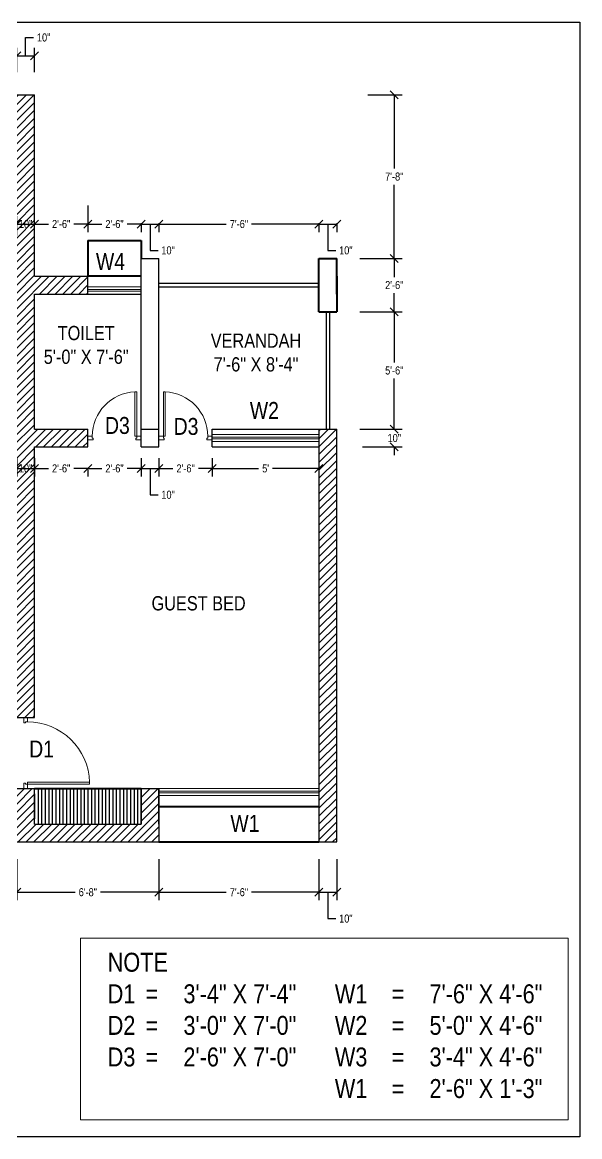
# Model space of a CAD drawing. Header units: inches. Extents: x 143414 to 144138, y 123102 to 123728.
# Drawn here: x 143825 to 144138, y 123102 to 123728 of the extents above; entities that cross this region are included whole.
import ezdxf

# ---------------------------------------------------------------- set-up
doc = ezdxf.new("R2010")
doc.units = ezdxf.units.IN
doc.header["$MEASUREMENT"] = 0
for name, color, linetype, lineweight in [('Dimention', 2, 'Continuous', 13), ('Door', 3, 'Continuous', 13), ('Drop wall', 4, 'Continuous', 30), ('Hatch', 9, 'Continuous', 13), ('Lift', 1, 'Continuous', 40), ('Text', 6, 'Continuous', 13), ('Wall', 7, 'Continuous', 30), ('Window', 5, 'Continuous', 13)]:
    doc.layers.add(name, color=color, linetype=linetype, lineweight=lineweight)
doc.styles.add('AR_Arial Narrow', font='ARIALN.TTF')
doc.dimstyles.new('AR_1.0_20', dxfattribs={"dimscale": 25, "dimtxt": 0.18, "dimasz": 0.18, "dimexe": 0.18, "dimexo": 0.0625, "dimgap": 0.09, "dimtad": 0, "dimtih": 1, "dimtoh": 1, "dimdec": 3, "dimzin": 0, "dimdsep": 46, "dimlunit": 4, "dimtxsty": 'AR_Arial Narrow', "dimblk": 'OBLIQUE', "dimcen": 0.09, "dimadec": 0, "dimazin": 0, "dimtfac": 1, "dimtdec": 3, "dimtofl": 0, "dimtmove": 0, "dimatfit": 3, "dimfxl": 1, "dimtolj": 1, "dimtzin": 0, "dimarcsym": 0})

# ---------------------------------------------------------------- blocks, each defined once
blk = doc.blocks.new('_Oblique')
at = {"color": 0, "linetype": 'ByBlock', "lineweight": -2}
blk.add_line((-0.5, -0.5), (0.5, 0.5), dxfattribs=at)
blk = doc.blocks.new('*D29')
at = {"layer": 'Defpoints', "color": 0, "transparency": 16777216}
for p in [(143821.44, 123259.44), (143901.44, 123259.44), (143901.44, 123239.29)]:
    blk.add_point(p, dxfattribs=at)
at = {"layer": 'Dimention', "color": 0, "lineweight": -2, "transparency": 16777216}
for p, q in [((143821.44, 123257.88), (143821.44, 123234.79)), ((143901.44, 123257.88), (143901.44, 123234.79)), ((143821.44, 123239.29), (143854.27, 123239.29)), ((143901.44, 123239.29), (143868.61, 123239.29))]:
    blk.add_line(p, q, dxfattribs=at)
at = {"layer": 'Dimention', "color": 0, "lineweight": -2, "transparency": 16777216, "xscale": 4.5, "yscale": 4.5, "zscale": 4.5, "rotation": 180}
blk.add_blockref('_Oblique', (143821.44, 123239.29), dxfattribs=at)
at = {"layer": 'Dimention', "color": 0, "lineweight": -2, "transparency": 16777216, "xscale": 4.5, "yscale": 4.5, "zscale": 4.5}
blk.add_blockref('_Oblique', (143901.44, 123239.29), dxfattribs=at)
at = {"layer": 'Dimention', "color": 0, "transparency": 16777216, "insert": (143861.44, 123239.29), "char_height": 4.5, "attachment_point": 5, "style": 'AR_Arial Narrow'}
blk.add_mtext('\\A1;6\'-8"', dxfattribs=at)
blk = doc.blocks.new('*D30')
at = {"layer": 'Defpoints', "color": 0, "transparency": 16777216}
for p in [(143901.44, 123259.44), (143991.44, 123259.44), (143991.44, 123239.29)]:
    blk.add_point(p, dxfattribs=at)
at = {"layer": 'Dimention', "color": 0, "lineweight": -2, "transparency": 16777216}
for p, q in [((143901.44, 123257.88), (143901.44, 123234.79)), ((143991.44, 123257.88), (143991.44, 123234.79)), ((143901.44, 123239.29), (143939.3, 123239.29)), ((143991.44, 123239.29), (143953.59, 123239.29))]:
    blk.add_line(p, q, dxfattribs=at)
at = {"layer": 'Dimention', "color": 0, "lineweight": -2, "transparency": 16777216, "xscale": 4.5, "yscale": 4.5, "zscale": 4.5, "rotation": 180}
blk.add_blockref('_Oblique', (143901.44, 123239.29), dxfattribs=at)
at = {"layer": 'Dimention', "color": 0, "lineweight": -2, "transparency": 16777216, "xscale": 4.5, "yscale": 4.5, "zscale": 4.5}
blk.add_blockref('_Oblique', (143991.44, 123239.29), dxfattribs=at)
at = {"layer": 'Dimention', "color": 0, "transparency": 16777216, "insert": (143946.44, 123239.29), "char_height": 4.5, "attachment_point": 5, "style": 'AR_Arial Narrow'}
blk.add_mtext('\\A1;7\'-6"', dxfattribs=at)
blk = doc.blocks.new('*D31')
at = {"layer": 'Defpoints', "color": 0, "transparency": 16777216}
for p in [(143991.44, 123259.44), (144001.44, 123259.44), (144001.44, 123239.29)]:
    blk.add_point(p, dxfattribs=at)
at = {"layer": 'Dimention', "color": 0, "lineweight": -2, "transparency": 16777216}
for p, q in [((143991.44, 123257.88), (143991.44, 123234.79)), ((144001.44, 123257.88), (144001.44, 123234.79)), ((143991.44, 123239.29), (144001.44, 123239.29)), ((143996.44, 123239.29), (143996.44, 123224.47)), ((143996.44, 123224.47), (144000.94, 123224.47))]:
    blk.add_line(p, q, dxfattribs=at)
at = {"layer": 'Dimention', "color": 0, "lineweight": -2, "transparency": 16777216, "xscale": 4.5, "yscale": 4.5, "zscale": 4.5, "rotation": 180}
blk.add_blockref('_Oblique', (143991.44, 123239.29), dxfattribs=at)
at = {"layer": 'Dimention', "color": 0, "lineweight": -2, "transparency": 16777216, "xscale": 4.5, "yscale": 4.5, "zscale": 4.5}
blk.add_blockref('_Oblique', (144001.44, 123239.29), dxfattribs=at)
at = {"layer": 'Dimention', "color": 0, "transparency": 16777216, "insert": (144006.58, 123224.47), "char_height": 4.5, "attachment_point": 5, "style": 'AR_Arial Narrow'}
blk.add_mtext('\\A1;10"', dxfattribs=at)
blk = doc.blocks.new('*D32')
at = {"layer": 'Defpoints', "color": 0, "transparency": 16777216}
for p in [(143821.44, 123484.75), (143831.44, 123484.91), (143831.44, 123477.53)]:
    blk.add_point(p, dxfattribs=at)
at = {"layer": 'Dimention', "color": 0, "lineweight": -2, "transparency": 16777216}
for p, q in [((143821.44, 123483.19), (143821.44, 123473.03)), ((143831.44, 123483.34), (143831.44, 123473.03)), ((143821.44, 123477.53), (143831.44, 123477.53))]:
    blk.add_line(p, q, dxfattribs=at)
at = {"layer": 'Dimention', "color": 0, "lineweight": -2, "transparency": 16777216, "xscale": 4.5, "yscale": 4.5, "zscale": 4.5, "rotation": 180}
blk.add_blockref('_Oblique', (143821.44, 123477.53), dxfattribs=at)
at = {"layer": 'Dimention', "color": 0, "lineweight": -2, "transparency": 16777216, "xscale": 4.5, "yscale": 4.5, "zscale": 4.5}
blk.add_blockref('_Oblique', (143831.44, 123477.53), dxfattribs=at)
at = {"layer": 'Dimention', "color": 0, "transparency": 16777216, "insert": (143826.44, 123477.53), "char_height": 4.5, "attachment_point": 5, "style": 'AR_Arial Narrow'}
blk.add_mtext('\\A1;10"', dxfattribs=at)
blk = doc.blocks.new('*D33')
at = {"layer": 'Defpoints', "color": 0, "transparency": 16777216}
for p in [(143831.44, 123484.91), (143861.44, 123478.27), (143861.44, 123477.53)]:
    blk.add_point(p, dxfattribs=at)
at = {"layer": 'Dimention', "color": 0, "lineweight": -2, "transparency": 16777216}
for p, q in [((143831.44, 123483.34), (143831.44, 123473.03)), ((143831.44, 123477.53), (143839.25, 123477.53)), ((143861.44, 123477.53), (143853.63, 123477.53)), ((143861.44, 123476.71), (143861.44, 123473.03))]:
    blk.add_line(p, q, dxfattribs=at)
at = {"layer": 'Dimention', "color": 0, "lineweight": -2, "transparency": 16777216, "xscale": 4.5, "yscale": 4.5, "zscale": 4.5, "rotation": 180}
blk.add_blockref('_Oblique', (143831.44, 123477.53), dxfattribs=at)
at = {"layer": 'Dimention', "color": 0, "lineweight": -2, "transparency": 16777216, "xscale": 4.5, "yscale": 4.5, "zscale": 4.5}
blk.add_blockref('_Oblique', (143861.44, 123477.53), dxfattribs=at)
at = {"layer": 'Dimention', "color": 0, "transparency": 16777216, "insert": (143846.44, 123477.53), "char_height": 4.5, "attachment_point": 5, "style": 'AR_Arial Narrow'}
blk.add_mtext('\\A1;2\'-6"', dxfattribs=at)
blk = doc.blocks.new('*D34')
at = {"layer": 'Defpoints', "color": 0, "transparency": 16777216}
for p in [(143891.44, 123484.91), (143861.44, 123478.27), (143891.44, 123477.53)]:
    blk.add_point(p, dxfattribs=at)
at = {"layer": 'Dimention', "color": 0, "lineweight": -2, "transparency": 16777216}
for p, q in [((143891.44, 123483.34), (143891.44, 123473.03)), ((143861.44, 123477.53), (143869.25, 123477.53)), ((143861.44, 123476.71), (143861.44, 123473.03)), ((143891.44, 123477.53), (143883.63, 123477.53))]:
    blk.add_line(p, q, dxfattribs=at)
at = {"layer": 'Dimention', "color": 0, "lineweight": -2, "transparency": 16777216, "xscale": 4.5, "yscale": 4.5, "zscale": 4.5, "rotation": 180}
blk.add_blockref('_Oblique', (143861.44, 123477.53), dxfattribs=at)
at = {"layer": 'Dimention', "color": 0, "lineweight": -2, "transparency": 16777216, "xscale": 4.5, "yscale": 4.5, "zscale": 4.5}
blk.add_blockref('_Oblique', (143891.44, 123477.53), dxfattribs=at)
at = {"layer": 'Dimention', "color": 0, "transparency": 16777216, "insert": (143876.44, 123477.53), "char_height": 4.5, "attachment_point": 5, "style": 'AR_Arial Narrow'}
blk.add_mtext('\\A1;2\'-6"', dxfattribs=at)
blk = doc.blocks.new('*D35')
at = {"layer": 'Defpoints', "color": 0, "transparency": 16777216}
for p in [(143891.44, 123484.91), (143901.44, 123484.91), (143901.44, 123477.53)]:
    blk.add_point(p, dxfattribs=at)
at = {"layer": 'Dimention', "color": 0, "lineweight": -2, "transparency": 16777216}
for p, q in [((143891.44, 123483.34), (143891.44, 123473.03)), ((143901.44, 123483.34), (143901.44, 123473.03)), ((143891.44, 123477.53), (143901.44, 123477.53)), ((143896.44, 123477.53), (143896.44, 123462.72)), ((143896.44, 123462.72), (143900.94, 123462.72))]:
    blk.add_line(p, q, dxfattribs=at)
at = {"layer": 'Dimention', "color": 0, "lineweight": -2, "transparency": 16777216, "xscale": 4.5, "yscale": 4.5, "zscale": 4.5, "rotation": 180}
blk.add_blockref('_Oblique', (143891.44, 123477.53), dxfattribs=at)
at = {"layer": 'Dimention', "color": 0, "lineweight": -2, "transparency": 16777216, "xscale": 4.5, "yscale": 4.5, "zscale": 4.5}
blk.add_blockref('_Oblique', (143901.44, 123477.53), dxfattribs=at)
at = {"layer": 'Dimention', "color": 0, "transparency": 16777216, "insert": (143906.58, 123462.72), "char_height": 4.5, "attachment_point": 5, "style": 'AR_Arial Narrow'}
blk.add_mtext('\\A1;10"', dxfattribs=at)
blk = doc.blocks.new('*D36')
at = {"layer": 'Defpoints', "color": 0, "transparency": 16777216}
for p in [(143901.44, 123484.91), (143931.44, 123484.91), (143931.44, 123477.53)]:
    blk.add_point(p, dxfattribs=at)
at = {"layer": 'Dimention', "color": 0, "lineweight": -2, "transparency": 16777216}
for p, q in [((143901.44, 123483.34), (143901.44, 123473.03)), ((143931.44, 123483.34), (143931.44, 123473.03)), ((143901.44, 123477.53), (143909.25, 123477.53)), ((143931.44, 123477.53), (143923.63, 123477.53))]:
    blk.add_line(p, q, dxfattribs=at)
at = {"layer": 'Dimention', "color": 0, "lineweight": -2, "transparency": 16777216, "xscale": 4.5, "yscale": 4.5, "zscale": 4.5, "rotation": 180}
blk.add_blockref('_Oblique', (143901.44, 123477.53), dxfattribs=at)
at = {"layer": 'Dimention', "color": 0, "lineweight": -2, "transparency": 16777216, "xscale": 4.5, "yscale": 4.5, "zscale": 4.5}
blk.add_blockref('_Oblique', (143931.44, 123477.53), dxfattribs=at)
at = {"layer": 'Dimention', "color": 0, "transparency": 16777216, "insert": (143916.44, 123477.53), "char_height": 4.5, "attachment_point": 5, "style": 'AR_Arial Narrow'}
blk.add_mtext('\\A1;2\'-6"', dxfattribs=at)
blk = doc.blocks.new('*D37')
at = {"layer": 'Defpoints', "color": 0, "transparency": 16777216}
for p in [(143931.44, 123484.91), (143991.44, 123484.91), (143991.44, 123477.53)]:
    blk.add_point(p, dxfattribs=at)
at = {"layer": 'Dimention', "color": 0, "lineweight": -2, "transparency": 16777216}
for p, q in [((143931.44, 123483.34), (143931.44, 123473.03)), ((143991.44, 123483.34), (143991.44, 123473.03)), ((143931.44, 123477.53), (143957.49, 123477.53)), ((143991.44, 123477.53), (143965.39, 123477.53))]:
    blk.add_line(p, q, dxfattribs=at)
at = {"layer": 'Dimention', "color": 0, "lineweight": -2, "transparency": 16777216, "xscale": 4.5, "yscale": 4.5, "zscale": 4.5, "rotation": 180}
blk.add_blockref('_Oblique', (143931.44, 123477.53), dxfattribs=at)
at = {"layer": 'Dimention', "color": 0, "lineweight": -2, "transparency": 16777216, "xscale": 4.5, "yscale": 4.5, "zscale": 4.5}
blk.add_blockref('_Oblique', (143991.44, 123477.53), dxfattribs=at)
at = {"layer": 'Dimention', "color": 0, "transparency": 16777216, "insert": (143961.44, 123477.53), "char_height": 4.5, "attachment_point": 5, "style": 'AR_Arial Narrow'}
blk.add_mtext("\\A1;5'", dxfattribs=at)
blk = doc.blocks.new('*D38')
at = {"layer": 'Defpoints', "color": 0, "transparency": 16777216}
for p in [(143831.44, 123614.91), (143821.44, 123606.91), (143831.44, 123606.91)]:
    blk.add_point(p, dxfattribs=at)
at = {"layer": 'Dimention', "color": 0, "lineweight": -2, "transparency": 16777216}
for p, q in [((143821.44, 123608.47), (143821.44, 123619.41)), ((143831.44, 123608.47), (143831.44, 123619.41)), ((143821.44, 123614.91), (143831.44, 123614.91))]:
    blk.add_line(p, q, dxfattribs=at)
at = {"layer": 'Dimention', "color": 0, "lineweight": -2, "transparency": 16777216, "xscale": 4.5, "yscale": 4.5, "zscale": 4.5, "rotation": 180}
blk.add_blockref('_Oblique', (143821.44, 123614.91), dxfattribs=at)
at = {"layer": 'Dimention', "color": 0, "lineweight": -2, "transparency": 16777216, "xscale": 4.5, "yscale": 4.5, "zscale": 4.5}
blk.add_blockref('_Oblique', (143831.44, 123614.91), dxfattribs=at)
at = {"layer": 'Dimention', "color": 0, "transparency": 16777216, "insert": (143826.44, 123614.91), "char_height": 4.5, "attachment_point": 5, "style": 'AR_Arial Narrow'}
blk.add_mtext('\\A1;10"', dxfattribs=at)
blk = doc.blocks.new('*D39')
at = {"layer": 'Defpoints', "color": 0, "transparency": 16777216}
for p in [(143861.44, 123626.91), (143861.44, 123614.91), (143831.44, 123606.91)]:
    blk.add_point(p, dxfattribs=at)
at = {"layer": 'Dimention', "color": 0, "lineweight": -2, "transparency": 16777216}
for p, q in [((143861.44, 123625.34), (143861.44, 123610.41)), ((143831.44, 123608.47), (143831.44, 123619.41)), ((143831.44, 123614.91), (143839.25, 123614.91)), ((143861.44, 123614.91), (143853.63, 123614.91))]:
    blk.add_line(p, q, dxfattribs=at)
at = {"layer": 'Dimention', "color": 0, "lineweight": -2, "transparency": 16777216, "xscale": 4.5, "yscale": 4.5, "zscale": 4.5, "rotation": 180}
blk.add_blockref('_Oblique', (143831.44, 123614.91), dxfattribs=at)
at = {"layer": 'Dimention', "color": 0, "lineweight": -2, "transparency": 16777216, "xscale": 4.5, "yscale": 4.5, "zscale": 4.5}
blk.add_blockref('_Oblique', (143861.44, 123614.91), dxfattribs=at)
at = {"layer": 'Dimention', "color": 0, "transparency": 16777216, "insert": (143846.44, 123614.91), "char_height": 4.5, "attachment_point": 5, "style": 'AR_Arial Narrow'}
blk.add_mtext('\\A1;2\'-6"', dxfattribs=at)
blk = doc.blocks.new('*D40')
at = {"layer": 'Defpoints', "color": 0, "transparency": 16777216}
for p in [(143861.44, 123626.91), (143891.44, 123616.91), (143891.44, 123614.91)]:
    blk.add_point(p, dxfattribs=at)
at = {"layer": 'Dimention', "color": 0, "lineweight": -2, "transparency": 16777216}
for p, q in [((143861.44, 123625.34), (143861.44, 123610.41)), ((143861.44, 123614.91), (143869.25, 123614.91)), ((143891.44, 123614.91), (143883.63, 123614.91)), ((143891.44, 123615.34), (143891.44, 123610.41))]:
    blk.add_line(p, q, dxfattribs=at)
at = {"layer": 'Dimention', "color": 0, "lineweight": -2, "transparency": 16777216, "xscale": 4.5, "yscale": 4.5, "zscale": 4.5, "rotation": 180}
blk.add_blockref('_Oblique', (143861.44, 123614.91), dxfattribs=at)
at = {"layer": 'Dimention', "color": 0, "lineweight": -2, "transparency": 16777216, "xscale": 4.5, "yscale": 4.5, "zscale": 4.5}
blk.add_blockref('_Oblique', (143891.44, 123614.91), dxfattribs=at)
at = {"layer": 'Dimention', "color": 0, "transparency": 16777216, "insert": (143876.44, 123614.91), "char_height": 4.5, "attachment_point": 5, "style": 'AR_Arial Narrow'}
blk.add_mtext('\\A1;2\'-6"', dxfattribs=at)
blk = doc.blocks.new('*D41')
at = {"layer": 'Defpoints', "color": 0, "transparency": 16777216}
for p in [(143891.44, 123616.91), (143901.44, 123616.91), (143901.44, 123614.91)]:
    blk.add_point(p, dxfattribs=at)
at = {"layer": 'Dimention', "color": 0, "lineweight": -2, "transparency": 16777216}
for p, q in [((143891.44, 123615.34), (143891.44, 123610.41)), ((143891.44, 123614.91), (143901.44, 123614.91)), ((143896.44, 123614.91), (143896.44, 123600.09)), ((143901.44, 123615.34), (143901.44, 123610.41)), ((143896.44, 123600.09), (143900.94, 123600.09))]:
    blk.add_line(p, q, dxfattribs=at)
at = {"layer": 'Dimention', "color": 0, "lineweight": -2, "transparency": 16777216, "xscale": 4.5, "yscale": 4.5, "zscale": 4.5, "rotation": 180}
blk.add_blockref('_Oblique', (143891.44, 123614.91), dxfattribs=at)
at = {"layer": 'Dimention', "color": 0, "lineweight": -2, "transparency": 16777216, "xscale": 4.5, "yscale": 4.5, "zscale": 4.5}
blk.add_blockref('_Oblique', (143901.44, 123614.91), dxfattribs=at)
at = {"layer": 'Dimention', "color": 0, "transparency": 16777216, "insert": (143906.58, 123600.09), "char_height": 4.5, "attachment_point": 5, "style": 'AR_Arial Narrow'}
blk.add_mtext('\\A1;10"', dxfattribs=at)
blk = doc.blocks.new('*D42')
at = {"layer": 'Defpoints', "color": 0, "transparency": 16777216}
for p in [(143901.44, 123616.91), (143991.44, 123616.91), (143991.44, 123614.91)]:
    blk.add_point(p, dxfattribs=at)
at = {"layer": 'Dimention', "color": 0, "lineweight": -2, "transparency": 16777216}
for p, q in [((143901.44, 123615.34), (143901.44, 123610.41)), ((143901.44, 123614.91), (143939.3, 123614.91)), ((143991.44, 123614.91), (143953.59, 123614.91)), ((143991.44, 123615.34), (143991.44, 123610.41))]:
    blk.add_line(p, q, dxfattribs=at)
at = {"layer": 'Dimention', "color": 0, "lineweight": -2, "transparency": 16777216, "xscale": 4.5, "yscale": 4.5, "zscale": 4.5, "rotation": 180}
blk.add_blockref('_Oblique', (143901.44, 123614.91), dxfattribs=at)
at = {"layer": 'Dimention', "color": 0, "lineweight": -2, "transparency": 16777216, "xscale": 4.5, "yscale": 4.5, "zscale": 4.5}
blk.add_blockref('_Oblique', (143991.44, 123614.91), dxfattribs=at)
at = {"layer": 'Dimention', "color": 0, "transparency": 16777216, "insert": (143946.44, 123614.91), "char_height": 4.5, "attachment_point": 5, "style": 'AR_Arial Narrow'}
blk.add_mtext('\\A1;7\'-6"', dxfattribs=at)
blk = doc.blocks.new('*D43')
at = {"layer": 'Defpoints', "color": 0, "transparency": 16777216}
for p in [(143991.44, 123616.91), (144001.44, 123616.91), (144001.44, 123614.91)]:
    blk.add_point(p, dxfattribs=at)
at = {"layer": 'Dimention', "color": 0, "lineweight": -2, "transparency": 16777216}
for p, q in [((143991.44, 123615.34), (143991.44, 123610.41)), ((143991.44, 123614.91), (144001.44, 123614.91)), ((143996.44, 123614.91), (143996.44, 123600.09)), ((144001.44, 123615.34), (144001.44, 123610.41)), ((143996.44, 123600.09), (144000.94, 123600.09))]:
    blk.add_line(p, q, dxfattribs=at)
at = {"layer": 'Dimention', "color": 0, "lineweight": -2, "transparency": 16777216, "xscale": 4.5, "yscale": 4.5, "zscale": 4.5, "rotation": 180}
blk.add_blockref('_Oblique', (143991.44, 123614.91), dxfattribs=at)
at = {"layer": 'Dimention', "color": 0, "lineweight": -2, "transparency": 16777216, "xscale": 4.5, "yscale": 4.5, "zscale": 4.5}
blk.add_blockref('_Oblique', (144001.44, 123614.91), dxfattribs=at)
at = {"layer": 'Dimention', "color": 0, "transparency": 16777216, "insert": (144006.58, 123600.09), "char_height": 4.5, "attachment_point": 5, "style": 'AR_Arial Narrow'}
blk.add_mtext('\\A1;10"', dxfattribs=at)
blk = doc.blocks.new('*D54')
at = {"layer": 'Defpoints', "color": 0, "transparency": 16777216}
for p in [(143831.44, 123709.56), (143821.44, 123698.78), (143831.44, 123698.78)]:
    blk.add_point(p, dxfattribs=at)
at = {"layer": 'Dimention', "color": 0, "lineweight": -2, "transparency": 16777216}
for p, q in [((143826.44, 123709.56), (143826.44, 123719.78)), ((143826.44, 123719.78), (143830.94, 123719.78)), ((143821.44, 123700.35), (143821.44, 123714.06)), ((143831.44, 123700.35), (143831.44, 123714.06)), ((143821.44, 123709.56), (143831.44, 123709.56))]:
    blk.add_line(p, q, dxfattribs=at)
at = {"layer": 'Dimention', "color": 0, "lineweight": -2, "transparency": 16777216, "xscale": 4.5, "yscale": 4.5, "zscale": 4.5, "rotation": 180}
blk.add_blockref('_Oblique', (143821.44, 123709.56), dxfattribs=at)
at = {"layer": 'Dimention', "color": 0, "lineweight": -2, "transparency": 16777216, "xscale": 4.5, "yscale": 4.5, "zscale": 4.5}
blk.add_blockref('_Oblique', (143831.44, 123709.56), dxfattribs=at)
at = {"layer": 'Dimention', "color": 0, "transparency": 16777216, "insert": (143836.58, 123719.78), "char_height": 4.5, "attachment_point": 5, "style": 'AR_Arial Narrow'}
blk.add_mtext('\\A1;10"', dxfattribs=at)
blk = doc.blocks.new('*D64')
at = {"layer": 'Defpoints', "color": 0, "transparency": 16777216}
for p in [(144017.39, 123687.59), (144012.83, 123595.59), (144033.81, 123595.59)]:
    blk.add_point(p, dxfattribs=at)
at = {"layer": 'Dimention', "color": 0, "lineweight": -2, "transparency": 16777216}
for p, q in [((144018.96, 123687.59), (144038.31, 123687.59)), ((144033.81, 123687.59), (144033.81, 123646.14)), ((144033.81, 123595.59), (144033.81, 123637.05)), ((144014.39, 123595.59), (144038.31, 123595.59))]:
    blk.add_line(p, q, dxfattribs=at)
at = {"layer": 'Dimention', "color": 0, "lineweight": -2, "transparency": 16777216, "xscale": 4.5, "yscale": 4.5, "zscale": 4.5}
for p, rotation in [((144033.81, 123687.59), 90), ((144033.81, 123595.59), 270)]:
    blk.add_blockref('_Oblique', p, dxfattribs=dict(at, rotation=rotation))
at = {"layer": 'Dimention', "color": 0, "transparency": 16777216, "insert": (144033.81, 123641.59), "char_height": 4.5, "attachment_point": 5, "style": 'AR_Arial Narrow'}
blk.add_mtext('\\A1;7\'-8"', dxfattribs=at)
blk = doc.blocks.new('*D65')
at = {"layer": 'Defpoints', "color": 0, "transparency": 16777216}
for p in [(144012.83, 123595.59), (144012.83, 123565.59), (144033.81, 123565.59)]:
    blk.add_point(p, dxfattribs=at)
at = {"layer": 'Dimention', "color": 0, "lineweight": -2, "transparency": 16777216}
for p, q in [((144014.39, 123595.59), (144038.31, 123595.59)), ((144033.81, 123595.59), (144033.81, 123585.14)), ((144033.81, 123565.59), (144033.81, 123576.05)), ((144014.39, 123565.59), (144038.31, 123565.59))]:
    blk.add_line(p, q, dxfattribs=at)
at = {"layer": 'Dimention', "color": 0, "lineweight": -2, "transparency": 16777216, "xscale": 4.5, "yscale": 4.5, "zscale": 4.5}
for p, rotation in [((144033.81, 123595.59), 90), ((144033.81, 123565.59), 270)]:
    blk.add_blockref('_Oblique', p, dxfattribs=dict(at, rotation=rotation))
at = {"layer": 'Dimention', "color": 0, "transparency": 16777216, "insert": (144033.81, 123580.59), "char_height": 4.5, "attachment_point": 5, "style": 'AR_Arial Narrow'}
blk.add_mtext('\\A1;2\'-6"', dxfattribs=at)
blk = doc.blocks.new('*D66')
at = {"layer": 'Defpoints', "color": 0, "transparency": 16777216}
for p in [(144012.83, 123565.59), (144012.83, 123499.59), (144033.81, 123499.59)]:
    blk.add_point(p, dxfattribs=at)
at = {"layer": 'Dimention', "color": 0, "lineweight": -2, "transparency": 16777216}
for p, q in [((144014.39, 123565.59), (144038.31, 123565.59)), ((144033.81, 123565.59), (144033.81, 123537.14)), ((144033.81, 123499.59), (144033.81, 123528.05)), ((144014.39, 123499.59), (144038.31, 123499.59))]:
    blk.add_line(p, q, dxfattribs=at)
at = {"layer": 'Dimention', "color": 0, "lineweight": -2, "transparency": 16777216, "xscale": 4.5, "yscale": 4.5, "zscale": 4.5}
for p, rotation in [((144033.81, 123565.59), 90), ((144033.81, 123499.59), 270)]:
    blk.add_blockref('_Oblique', p, dxfattribs=dict(at, rotation=rotation))
at = {"layer": 'Dimention', "color": 0, "transparency": 16777216, "insert": (144033.81, 123532.59), "char_height": 4.5, "attachment_point": 5, "style": 'AR_Arial Narrow'}
blk.add_mtext('\\A1;5\'-6"', dxfattribs=at)
blk = doc.blocks.new('*D67')
at = {"layer": 'Defpoints', "color": 0, "transparency": 16777216}
for p in [(144012.83, 123499.59), (144014.39, 123489.59), (144033.81, 123489.59)]:
    blk.add_point(p, dxfattribs=at)
at = {"layer": 'Dimention', "color": 0, "lineweight": -2, "transparency": 16777216}
for p, q in [((144014.39, 123499.59), (144038.31, 123499.59)), ((144033.81, 123499.59), (144033.81, 123504.09)), ((144015.96, 123489.59), (144038.31, 123489.59)), ((144033.81, 123489.59), (144033.81, 123485.09))]:
    blk.add_line(p, q, dxfattribs=at)
at = {"layer": 'Dimention', "color": 0, "lineweight": -2, "transparency": 16777216, "xscale": 4.5, "yscale": 4.5, "zscale": 4.5}
for p, rotation in [((144033.81, 123499.59), 270), ((144033.81, 123489.59), 90)]:
    blk.add_blockref('_Oblique', p, dxfattribs=dict(at, rotation=rotation))
at = {"layer": 'Dimention', "color": 0, "transparency": 16777216, "insert": (144033.81, 123494.59), "char_height": 4.5, "attachment_point": 5, "style": 'AR_Arial Narrow'}
blk.add_mtext('\\A1;10"', dxfattribs=at)

msp = doc.modelspace()

# ---------------------------------------------------------------- hatches: boundary and pattern name
at = {"layer": 'Hatch'}
h = msp.add_hatch(dxfattribs=at)
h.set_pattern_fill('ANSI31', color=256, scale=25)
h.paths.add_polyline_path([(143507.4422, 123687.5943), (143497.4422, 123687.5943), (143497.4422, 123549.5943), (143477.4422, 123549.5943), (143477.4422, 123539.5943), (143497.4422, 123539.5943), (143507.4422, 123539.5943)])
h.paths.add_polyline_path([(143617.4422, 123687.5943), (143547.4422, 123687.5943), (143547.4422, 123677.5943), (143547.4422, 123657.5943), (143557.4422, 123657.5943), (143557.4422, 123677.5943), (143607.4422, 123677.5943), (143607.4422, 123657.5943), (143617.4422, 123657.5943), (143617.4422, 123661.5943), (143617.4422, 123677.5943)])
h.paths.add_polyline_path([(143507.4422, 123499.5943), (143503.4422, 123499.5943), (143497.4422, 123499.5943), (143477.4422, 123499.5943), (143477.4422, 123489.5943), (143497.4422, 123489.5943), (143507.4422, 123489.5943)])
h.paths.add_polyline_path([(143507.4422, 123449.5943), (143497.4422, 123449.5943), (143477.4422, 123449.5943), (143477.4422, 123439.5943), (143497.4422, 123439.5943), (143497.4422, 123347.5943), (143507.4422, 123347.5943), (143507.4422, 123351.5943)])
h.paths.add_polyline_path([(143611.4422, 123357.5943), (143567.4422, 123357.5943), (143567.4422, 123347.5943), (143611.4422, 123347.5943)])
h.paths.add_polyline_path([(143901.4422, 123277.5943), (143901.4422, 123297.5943), (143891.4422, 123297.5943), (143891.4422, 123277.5943), (143831.4422, 123277.5943), (143831.4422, 123297.5943), (143821.4422, 123297.5943), (143821.4422, 123277.5943), (143821.4422, 123267.5943), (143901.4422, 123267.5943)])
h.paths.add_polyline_path([(144001.4422, 123499.5943), (143991.4422, 123499.5943), (143991.4422, 123267.5943), (144001.4422, 123267.5943)])
h.paths.add_polyline_path([(143787.4422, 123667.5943), (143691.4422, 123667.5943), (143691.4422, 123657.5943), (143721.4422, 123657.5943), (143721.4422, 123558.5943), (143726.4422, 123558.5943), (143726.4422, 123657.5943), (143787.4422, 123657.5943)], flags=17)
h.paths.add_polyline_path([(143661.4422, 123687.5943), (143651.4422, 123687.5943), (143651.4422, 123569.5943), (143661.4422, 123569.5943), (143691.4422, 123569.5943), (143691.4422, 123573.5943), (143661.4422, 123573.5943)], flags=17)
h.paths.add_polyline_path([(143721.4422, 123357.5943), (143721.4422, 123347.5943), (143821.4422, 123347.5943), (143821.4422, 123337.5943), (143831.4422, 123337.5943), (143831.4422, 123489.5943), (143861.4422, 123489.5943), (143861.4422, 123499.5943), (143831.4422, 123499.5943), (143831.4422, 123575.5943), (143861.4422, 123575.5943), (143861.4422, 123585.5943), (143831.4422, 123585.5943), (143831.4422, 123687.5943), (143821.4422, 123687.5943), (143821.4422, 123499.5943), (143726.4422, 123499.5943), (143726.4422, 123513.5943), (143726.4422, 123522.5943), (143721.4422, 123522.5943), (143721.4422, 123499.5943), (143721.4422, 123489.5943), (143821.4422, 123489.5943), (143821.4422, 123357.5943)])
h.paths.add_polyline_path([(143661.4422, 123347.5943), (143661.4422, 123499.5943), (143661.4422, 123533.5943), (143651.4422, 123533.5943), (143651.4422, 123347.5943)])

# ---------------------------------------------------------------- linework, layer by layer
msp.add_lwpolyline([(143414.2412, 123728.3323), (144138.1236, 123728.3323), (144138.1236, 123101.879), (143414.2412, 123101.879)], close=True)
at = {"layer": 'Door'}
for p, q in [((143861.4422, 123493.5943), (143861.4422, 123495.5943)), ((143861.4422, 123495.5943), (143863.9422, 123495.5943)), ((143864.4422, 123493.5943), (143861.4422, 123493.5943)), ((143863.9422, 123495.5943), (143863.9422, 123494.5943)), ((143864.4422, 123494.5943), (143863.9422, 123494.5943)), ((143864.4422, 123494.5943), (143864.4422, 123493.5943)), ((143888.4422, 123494.5943), (143888.9422, 123494.5943)), ((143888.4422, 123494.5943), (143888.4422, 123493.5943)), ((143891.4422, 123493.5943), (143888.4422, 123493.5943)), ((143888.9422, 123495.5943), (143891.4422, 123495.5943)), ((143888.9422, 123495.5943), (143888.9422, 123494.5943)), ((143891.4422, 123495.5943), (143891.4422, 123493.5943)), ((143903.9422, 123495.5943), (143901.4422, 123495.5943)), ((143901.4422, 123495.5943), (143901.4422, 123493.5943)), ((143901.4422, 123493.5943), (143904.4422, 123493.5943)), ((143903.9422, 123495.5943), (143903.9422, 123494.5943)), ((143904.4422, 123494.5943), (143903.9422, 123494.5943)), ((143904.4422, 123494.5943), (143904.4422, 123493.5943)), ((143928.4422, 123494.5943), (143928.9422, 123494.5943)), ((143928.4422, 123494.5943), (143928.4422, 123493.5943)), ((143928.4422, 123493.5943), (143931.4422, 123493.5943)), ((143931.4422, 123495.5943), (143928.9422, 123495.5943)), ((143928.9422, 123495.5943), (143928.9422, 123494.5943)), ((143931.4422, 123493.5943), (143931.4422, 123495.5943))]:
    msp.add_line(p, q, dxfattribs=at)
for points in [[(143887.9422, 123495.5943), (143887.9422, 123520.5943), (143888.9422, 123520.5943), (143888.9422, 123495.5943)], [(143904.9422, 123495.5943), (143904.9422, 123520.5943), (143903.9422, 123520.5943), (143903.9422, 123495.5943)], [(143827.4422, 123300.0943), (143826.4422, 123300.0943), (143826.4422, 123300.5943), (143825.4422, 123300.5943), (143825.4422, 123297.5943), (143827.4422, 123297.5943)], [(143827.4422, 123301.0943), (143862.4422, 123301.0943), (143862.4422, 123300.0943), (143827.4422, 123300.0943)]]:
    msp.add_lwpolyline(points, close=True, dxfattribs=at)
msp.add_lwpolyline([(143827.4422, 123335.0943), (143826.4422, 123335.0943), (143826.4422, 123334.5943), (143825.4422, 123334.5943), (143825.4422, 123337.5943), (143827.4422, 123337.5943), (143827.4422, 123335.0943, -0.4058686), (143862.4279, 123301.0943)], format="xyb", dxfattribs=at)
for centre, start, end in [((143888.9422, 123495.5943), 92.2924428, 180), ((143903.9422, 123495.5943), 0, 87.7075572)]:
    msp.add_arc(centre, 25, start, end, dxfattribs=at)
at = {"layer": 'Drop wall'}
for p, q in [((143901.4422, 123581.5943), (143991.4422, 123581.5943)), ((143901.4422, 123579.5943), (143991.4422, 123579.5943)), ((143995.4422, 123565.5943), (143995.4422, 123499.5943)), ((143997.4422, 123565.5943), (143997.4422, 123499.5943))]:
    msp.add_line(p, q, dxfattribs=at)
at = {"layer": 'Lift'}
for p, q in [((143861.4422, 123605.5943), (143891.4422, 123605.5943)), ((143861.4422, 123605.5943), (143861.4422, 123585.5943)), ((143891.4422, 123605.5943), (143891.4422, 123595.5943)), ((143991.4422, 123595.5943), (144001.4422, 123595.5943)), ((143991.4422, 123565.5943), (143991.4422, 123595.5943)), ((144001.4422, 123575.5943), (144001.4422, 123595.5943)), ((143891.4422, 123585.5943), (143861.4422, 123585.5943)), ((144001.4422, 123585.5943), (144001.4422, 123565.5943)), ((143991.4422, 123565.5943), (144001.4422, 123565.5943)), ((143831.4422, 123297.5943), (143891.4422, 123297.5943)), ((143901.4422, 123287.5943), (143991.4422, 123287.5943)), ((143901.4422, 123267.5943), (143991.4422, 123267.5943)), ((143901.4422, 123267.5943), (143991.4422, 123267.5943))]:
    msp.add_line(p, q, dxfattribs=at)
at = {"layer": 'Text'}
msp.add_lwpolyline([(143857.2282, 123213.5806), (144131.5635, 123213.5806), (144131.5635, 123111.3928), (143857.2282, 123111.3928)], close=True, dxfattribs=at)
at = {"layer": 'Wall'}
for p, q in [((143781.4422, 123687.5943), (143831.4422, 123687.5943)), ((143821.4422, 123687.5943), (143831.4422, 123687.5943)), ((143831.4422, 123585.5943), (143831.4422, 123687.5943)), ((143891.4422, 123595.5943), (143901.4422, 123595.5943)), ((143891.4422, 123489.5943), (143891.4422, 123595.5943)), ((143901.4422, 123489.5943), (143901.4422, 123595.5943)), ((143831.4422, 123585.5943), (143891.4422, 123585.5943)), ((143861.4422, 123575.5943), (143861.4422, 123585.5943)), ((143831.4422, 123575.5943), (143891.4422, 123575.5943)), ((143831.4422, 123499.5943), (143831.4422, 123575.5943)), ((143831.4422, 123499.5943), (143861.4422, 123499.5943)), ((143861.4422, 123489.5943), (143861.4422, 123499.5943)), ((143891.4422, 123499.5943), (143901.4422, 123499.5943)), ((143931.4422, 123489.5943), (143931.4422, 123499.5943)), ((143931.4422, 123499.5943), (144001.4422, 123499.5943)), ((143991.4422, 123499.5943), (143991.4422, 123267.5943)), ((144001.4422, 123267.5943), (144001.4422, 123499.5943)), ((143831.4422, 123337.5943), (143831.4422, 123489.5943)), ((143831.4422, 123489.5943), (143861.4422, 123489.5943)), ((143891.4422, 123489.5943), (143901.4422, 123489.5943)), ((143931.4422, 123489.5943), (143991.4422, 123489.5943)), ((143821.4422, 123337.5943), (143831.4422, 123337.5943)), ((143821.4422, 123297.5943), (143831.4422, 123297.5943)), ((143831.4422, 123277.5943), (143831.4422, 123297.5943)), ((143831.4422, 123294.5943), (143831.4422, 123280.5943)), ((143833.4422, 123297.5943), (143833.4422, 123277.5943)), ((143835.4422, 123297.5943), (143835.4422, 123277.5943)), ((143837.4422, 123297.5943), (143837.4422, 123277.5943)), ((143839.4422, 123297.5943), (143839.4422, 123277.5943)), ((143841.4422, 123297.5943), (143841.4422, 123277.5943)), ((143843.4422, 123297.5943), (143843.4422, 123277.5943)), ((143845.4422, 123297.5943), (143845.4422, 123277.5943)), ((143847.4422, 123297.5943), (143847.4422, 123277.5943)), ((143849.4422, 123297.5943), (143849.4422, 123277.5943)), ((143851.4422, 123297.5943), (143851.4422, 123277.5943)), ((143853.4422, 123297.5943), (143853.4422, 123277.5943)), ((143855.4422, 123297.5943), (143855.4422, 123277.5943)), ((143857.4422, 123297.5943), (143857.4422, 123277.5943)), ((143859.4422, 123297.5943), (143859.4422, 123277.5943)), ((143861.4422, 123297.5943), (143861.4422, 123277.5943)), ((143863.4422, 123297.5943), (143863.4422, 123277.5943)), ((143865.4422, 123297.5943), (143865.4422, 123277.5943)), ((143867.4422, 123297.5943), (143867.4422, 123277.5943)), ((143869.4422, 123297.5943), (143869.4422, 123277.5943)), ((143871.4422, 123297.5943), (143871.4422, 123277.5943)), ((143873.4422, 123297.5943), (143873.4422, 123277.5943)), ((143875.4422, 123297.5943), (143875.4422, 123277.5943)), ((143877.4422, 123297.5943), (143877.4422, 123277.5943)), ((143879.4422, 123297.5943), (143879.4422, 123277.5943)), ((143881.4422, 123297.5943), (143881.4422, 123277.5943)), ((143883.4422, 123297.5943), (143883.4422, 123277.5943)), ((143885.4422, 123297.5943), (143885.4422, 123277.5943)), ((143887.4422, 123297.5943), (143887.4422, 123277.5943)), ((143889.4422, 123297.5943), (143889.4422, 123277.5943)), ((143891.4422, 123297.5943), (143901.4422, 123297.5943)), ((143891.4422, 123277.5943), (143891.4422, 123297.5943)), ((143891.4422, 123297.5943), (143891.4422, 123277.5943)), ((143901.4422, 123277.5943), (143901.4422, 123297.5943)), ((143901.4422, 123297.5943), (143901.4422, 123277.5943)), ((143831.4422, 123277.5943), (143891.4422, 123277.5943)), ((143901.4422, 123277.5943), (143901.4422, 123267.5943)), ((143821.4422, 123267.5943), (143901.4422, 123267.5943)), ((143991.4422, 123267.5943), (144001.4422, 123267.5943))]:
    msp.add_line(p, q, dxfattribs=at)
at = {"layer": 'Window'}
for p, q in [((143891.4422, 123579.5943), (143861.4422, 123579.5943)), ((143861.4422, 123579.5943), (143861.4422, 123575.5943)), ((143861.4422, 123578.0943), (143891.4422, 123578.0943)), ((143891.4422, 123578.0943), (143861.4422, 123578.0943)), ((143861.4422, 123577.0943), (143891.4422, 123577.0943)), ((143861.4422, 123575.5943), (143891.4422, 123575.5943)), ((143891.4422, 123579.5943), (143891.4422, 123575.5943)), ((143991.4422, 123496.5943), (143931.4422, 123496.5943)), ((143931.4422, 123496.5943), (143931.4422, 123492.5943)), ((143931.4422, 123495.0943), (143991.4422, 123495.0943)), ((143991.4422, 123495.0943), (143931.4422, 123495.0943)), ((143931.4422, 123494.0943), (143991.4422, 123494.0943)), ((143991.4422, 123496.5943), (143991.4422, 123492.5943)), ((143931.4422, 123492.5943), (143991.4422, 123492.5943)), ((143991.4422, 123297.5943), (143901.4422, 123297.5943)), ((143901.4422, 123297.5943), (143901.4422, 123293.5943)), ((143901.4422, 123296.0943), (143991.4422, 123296.0943)), ((143991.4422, 123296.0943), (143901.4422, 123296.0943)), ((143901.4422, 123295.0943), (143991.4422, 123295.0943)), ((143901.4422, 123293.5943), (143991.4422, 123293.5943)), ((143991.4422, 123293.5943), (143991.4422, 123297.5943))]:
    msp.add_line(p, q, dxfattribs=at)

# ---------------------------------------------------------------- texts
at = {"layer": 'Dimention', "char_height": 8, "attachment_point": 1, "style": 'AR_Arial Narrow'}
for s, insert in [('\\pxqc;TOILET \\P5\'-0" X 7\'-6"', (143829.4684, 123557.6473)), ('\\pxqc;VERANDAH\\P7\'-6" X 8\'-4"', (143924.9747, 123553.3836)), ('\\pxqc;GUEST BED', (143892.6845, 123405.729))]:
    msp.add_mtext_dynamic_manual_height_columns(s, width=62.119084, gutter_width=10, heights=[0], dxfattribs=dict(at, insert=insert))
at = {"layer": 'Text', "style": 'AR_Arial Narrow'}
for s, p in [('W4', (143866.0071, 123589.0886)), ('W2', (143952.561, 123505.3748)), ('D3', (143871.1056, 123496.9324)), ('D3', (143909.7135, 123496.3962)), ('D1', (143828.4717, 123315.0729)), ('W1', (143941.6143, 123273.2467))]:
    msp.add_text(s, height=9.52216, dxfattribs=at).set_placement(p)
at = {"layer": 'Text', "insert": (143872.6114, 123205.2816), "char_height": 10.647772, "attachment_point": 1, "style": 'AR_Arial Narrow'}
msp.add_mtext_dynamic_manual_height_columns('NOTE\\P\\pxt2,4,12,15,17;D1^I=^I3\'-4" X 7\'-4"^IW1^I=^I7\'-6" X 4\'-6"\\PD2^I=^I3\'-0" X 7\'-0"^IW2^I=^I5\'-0" X 4\'-6"\\PD3^I=^I2\'-6" X 7\'-0"^IW3^I=^I3\'-4" X 4\'-6"\\P^I^I^IW1^I=^I2\'-6" X 1\'-3"', width=268.489096, gutter_width=11.1821, heights=[0], dxfattribs=at)

# ---------------------------------------------------------------- dimensions: what is measured, and where the dimension line sits
at = {"layer": 'Dimention'}
for base, p1, p2, picture, middle in [((143831.4422, 123709.5598), (143821.4422, 123698.7828), (143831.4422, 123698.7828), '*D54', (143833.1922, 123719.7799)), ((143861.4422, 123614.906), (143831.4422, 123606.906), (143861.4422, 123626.906), '*D39', (143846.4422, 123614.906)), ((143891.4422, 123614.906), (143861.4422, 123626.906), (143891.4422, 123616.906), '*D40', (143876.4422, 123614.906)), ((143901.4422, 123614.906), (143891.4422, 123616.906), (143901.4422, 123616.906), '*D41', (143903.1922, 123600.0906)), ((143991.4422, 123614.906), (143901.4422, 123616.906), (143991.4422, 123616.906), '*D42', (143946.4422, 123614.906)), ((144001.4422, 123614.906), (143991.4422, 123616.906), (144001.4422, 123616.906), '*D43', (144003.1922, 123600.0906)), ((143861.4422, 123477.5308), (143831.4422, 123484.9068), (143861.4422, 123478.2713), '*D33', (143846.4422, 123477.5308)), ((143891.4422, 123477.5308), (143861.4422, 123478.2713), (143891.4422, 123484.9068), '*D34', (143876.4422, 123477.5308)), ((143901.4422, 123477.5308), (143891.4422, 123484.9068), (143901.4422, 123484.9068), '*D35', (143903.1922, 123462.7155)), ((143931.4422, 123477.5308), (143901.4422, 123484.9068), (143931.4422, 123484.9068), '*D36', (143916.4422, 123477.5308)), ((143991.4422, 123477.5308), (143931.4422, 123484.9068), (143991.4422, 123484.9068), '*D37', (143961.4422, 123477.5308)), ((143901.4422, 123239.2856), (143821.4422, 123259.4428), (143901.4422, 123259.4428), '*D29', (143861.4422, 123239.2856)), ((143991.4422, 123239.2856), (143901.4422, 123259.4428), (143991.4422, 123259.4428), '*D30', (143946.4422, 123239.2856)), ((144001.4422, 123239.2856), (143991.4422, 123259.4428), (144001.4422, 123259.4428), '*D31', (144003.1922, 123224.4703))]:
    dim = msp.add_linear_dim(base=base, p1=p1, p2=p2, dimstyle='AR_1.0_20', override={"dimtmove": 1}, dxfattribs=at)
    dim.commit()
    dim.dimension.update_dxf_attribs({"geometry": picture, "text_midpoint": middle})
dim = msp.add_linear_dim(base=(144033.8118, 123595.5943), p1=(144017.3938, 123687.5943), p2=(144012.8313, 123595.5943), angle=90, dimstyle='AR_1.0_20', dxfattribs=at)
dim.commit()
dim.dimension.update_dxf_attribs({"geometry": '*D64', "text_midpoint": (144033.8118, 123641.5943)})
for base, p1, p2, picture, middle in [((143831.4422, 123614.906), (143821.4422, 123606.906), (143831.4422, 123606.906), '*D38', (143826.4422, 123614.906)), ((143831.4422, 123477.5308), (143821.4422, 123484.7546), (143831.4422, 123484.9068), '*D32', (143826.4422, 123477.5308))]:
    dim = msp.add_linear_dim(base=base, p1=p1, p2=p2, dimstyle='AR_1.0_20', dxfattribs=at)
    dim.commit()
    dim.dimension.update_dxf_attribs({"geometry": picture, "text_midpoint": middle, "dimtype": 160})
for base, p1, p2, picture, middle in [((144033.8118, 123565.5943), (144012.8313, 123595.5943), (144012.8313, 123565.5943), '*D65', (144033.8118, 123580.5943)), ((144033.8118, 123499.5943), (144012.8313, 123565.5943), (144012.8313, 123499.5943), '*D66', (144033.8118, 123532.5943)), ((144033.8118, 123489.5943), (144012.8313, 123499.5943), (144014.3938, 123489.5943), '*D67', (144033.8118, 123494.5943))]:
    dim = msp.add_linear_dim(base=base, p1=p1, p2=p2, angle=90, dimstyle='AR_1.0_20', override={"dimtmove": 1}, dxfattribs=at)
    dim.commit()
    dim.dimension.update_dxf_attribs({"geometry": picture, "text_midpoint": middle})

doc.saveas('drawing.dxf')
